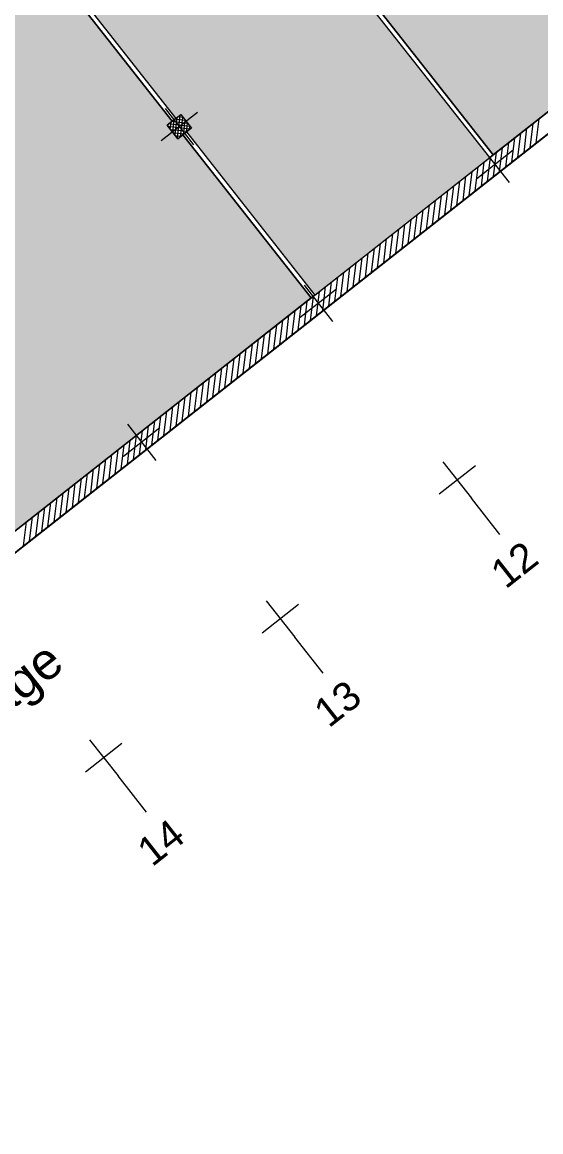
# Model space of a CAD drawing. Header units: metres. Extents: x 2540421 to 2540539, y 1181212 to 1181315.
# Drawn here: x 2540480.91 to 2540489.91, y 1181238.9 to 1181258.16 of the extents above; entities that cross this region are included whole.
import ezdxf

# ---------------------------------------------------------------- set-up
doc = ezdxf.new("R2010")
doc.units = ezdxf.units.M
doc.header["$LTSCALE"] = 5080
doc.layers.add('Axe batim.', color=7, linetype='Continuous')
for name, color, linetype, lineweight in [('CLOISONS', 7, 'Continuous', 20), ('HEIG-FLOOR', 10, 'Continuous', 20), ('HEIG-ROOM', 160, 'Continuous', 20), ('L_GENDE', 7, 'Continuous', 20), ('MURS_ET_PILIERS', 7, 'Continuous', 20), ('TRAME-MUR', 7, 'Continuous', 20), ('Z-contour', 7, 'Continuous', 20), ('Z-couleur', 7, 'Continuous', 20)]:
    doc.layers.add(name, color=color, linetype=linetype, lineweight=lineweight)
doc.styles.add('Helvetica (bold)', font='arial.ttf', dxfattribs={"height": 150})

msp = doc.modelspace()

# ---------------------------------------------------------------- hatches: boundary and pattern name
at = {"layer": 'Z-couleur', "linetype": 'Continuous', "lineweight": 0, "true_color": 0xffd1ff}
h = msp.add_hatch(color=7, dxfattribs=at)
h.dxf.hatch_style = 1
h.paths.add_polyline_path([(2540482.021, 1181264.954), (2540482.095, 1181264.86), (2540482.04, 1181264.817), (2540484.264, 1181261.986), (2540487.386, 1181264.44), (2540487.571, 1181264.204), (2540487.335, 1181264.018), (2540487.15, 1181264.254), (2540484.32, 1181262.03), (2540484.505, 1181261.794), (2540484.45, 1181261.751), (2540486.674, 1181258.92), (2540489.796, 1181261.373), (2540489.981, 1181261.138), (2540489.745, 1181260.952), (2540489.56, 1181261.188), (2540486.73, 1181258.963), (2540486.915, 1181258.728), (2540486.86, 1181258.684), (2540489.084, 1181255.854), (2540495.075, 1181260.563), (2540492.851, 1181263.393), (2540492.812, 1181263.362), (2540492.626, 1181263.598), (2540492.717, 1181263.669), (2540490.492, 1181266.5), (2540490.402, 1181266.428), (2540490.216, 1181266.664), (2540490.307, 1181266.735), (2540488.082, 1181269.566), (2540487.992, 1181269.495), (2540487.917, 1181269.589), (2540485.087, 1181267.364), (2540485.161, 1181267.27), (2540484.925, 1181267.085), (2540484.851, 1181267.179)])
h = msp.add_hatch(color=7, dxfattribs=at)
h.dxf.hatch_style = 1
h.paths.add_polyline_path([(2540478.954, 1181262.544), (2540479.029, 1181262.45), (2540478.942, 1181262.382), (2540481.167, 1181259.552), (2540481.253, 1181259.62), (2540481.439, 1181259.384), (2540481.352, 1181259.316), (2540483.577, 1181256.486), (2540483.663, 1181256.553), (2540483.849, 1181256.318), (2540483.762, 1181256.25), (2540485.987, 1181253.419), (2540489.022, 1181255.805), (2540486.797, 1181258.635), (2540486.679, 1181258.542), (2540486.494, 1181258.778), (2540486.612, 1181258.871), (2540484.387, 1181261.701), (2540484.269, 1181261.608), (2540484.084, 1181261.844), (2540484.202, 1181261.937), (2540481.977, 1181264.767), (2540481.859, 1181264.675), (2540481.785, 1181264.769)])
h = msp.add_hatch(color=7, dxfattribs=at)
h.dxf.hatch_style = 1
h.paths.add_polyline_path([(2540472.822, 1181257.724), (2540472.896, 1181257.63), (2540472.798, 1181257.553), (2540475.022, 1181254.722), (2540478.187, 1181257.21), (2540478.372, 1181256.974), (2540478.137, 1181256.788), (2540477.951, 1181257.024), (2540475.121, 1181254.8), (2540475.306, 1181254.564), (2540475.208, 1181254.487), (2540477.432, 1181251.656), (2540480.597, 1181254.143), (2540480.782, 1181253.908), (2540480.547, 1181253.722), (2540480.361, 1181253.958), (2540477.531, 1181251.733), (2540477.716, 1181251.498), (2540477.677, 1181251.467), (2540479.901, 1181248.636), (2540485.924, 1181253.37), (2540483.699, 1181256.2), (2540483.613, 1181256.132), (2540483.427, 1181256.368), (2540483.514, 1181256.436), (2540481.289, 1181259.266), (2540481.203, 1181259.198), (2540481.017, 1181259.434), (2540481.104, 1181259.502), (2540478.879, 1181262.333), (2540478.793, 1181262.265), (2540478.719, 1181262.359), (2540475.888, 1181260.134), (2540475.962, 1181260.04), (2540475.727, 1181259.855), (2540475.652, 1181259.949)])

# ---------------------------------------------------------------- linework, layer by layer
at = {"layer": 'Axe batim.', "color": 250, "linetype": 'Continuous', "lineweight": 0}
for p, q in [((2540483.953, 1181256.59), (2540483.324, 1181256.096)), ((2540483.391, 1181256.657), (2540483.885, 1181256.028)), ((2540488.867, 1181256.001), (2540489.361, 1181255.372)), ((2540489.429, 1181255.934), (2540488.8, 1181255.439)), ((2540486.363, 1181253.524), (2540485.734, 1181253.029)), ((2540485.801, 1181253.591), (2540486.295, 1181252.962)), ((2540482.735, 1181251.181), (2540483.229, 1181250.552)), ((2540483.296, 1181251.114), (2540482.667, 1181250.619)), ((2540488.773, 1181250.458), (2540488.144, 1181249.963)), ((2540488.211, 1181250.525), (2540488.705, 1181249.896)), ((2540485.145, 1181248.115), (2540485.639, 1181247.486)), ((2540485.706, 1181248.048), (2540485.077, 1181247.553)), ((2540482.64, 1181245.638), (2540482.011, 1181245.143)), ((2540482.078, 1181245.705), (2540482.573, 1181245.076))]:
    msp.add_line(p, q, dxfattribs=at)
at = {"layer": 'Axe batim.', "color": 0, "linetype": 'Continuous', "lineweight": 0}
for p, q in [((2540489.2, 1181249.267), (2540488.705, 1181249.896)), ((2540486.133, 1181246.857), (2540485.639, 1181247.486)), ((2540483.067, 1181244.447), (2540482.573, 1181245.076))]:
    msp.add_line(p, q, dxfattribs=at)
at = {"layer": 'CLOISONS', "linetype": 'Continuous', "lineweight": 0, "flags": 128}
for points in [[(2540481.321, 1181259.291), (2540481.352, 1181259.316), (2540483.577, 1181256.486), (2540483.514, 1181256.436), (2540481.289, 1181259.266), (2540481.352, 1181259.316)], [(2540486.86, 1181258.684), (2540489.084, 1181255.854), (2540489.022, 1181255.805), (2540486.797, 1181258.635), (2540486.86, 1181258.684)], [(2540483.731, 1181256.225), (2540483.762, 1181256.25), (2540485.987, 1181253.419), (2540485.924, 1181253.37), (2540483.699, 1181256.2), (2540483.762, 1181256.25)]]:
    msp.add_lwpolyline(points, dxfattribs=at)
at = {"layer": 'HEIG-FLOOR', "flags": 128}
msp.add_lwpolyline([(2540455.569, 1181229.13), (2540501.621, 1181265.326), (2540503.908, 1181262.417), (2540503.798, 1181262.331), (2540503.921, 1181262.173), (2540513.199, 1181269.465), (2540512.025, 1181270.959), (2540533.245, 1181287.637), (2540532.75, 1181288.266), (2540534.173, 1181289.385), (2540532.443, 1181291.586), (2540531.025, 1181293.391), (2540529.724, 1181295.046), (2540528.545, 1181294.119), (2540524.837, 1181298.836), (2540512.572, 1181289.196), (2540502.932, 1181301.461), (2540426.04, 1181241.026)], dxfattribs=at)
at = {"layer": 'HEIG-ROOM', "flags": 128}
msp.add_lwpolyline([(2540481.785, 1181264.769), (2540478.954, 1181262.544), (2540479.029, 1181262.45), (2540478.942, 1181262.382), (2540481.167, 1181259.552), (2540481.253, 1181259.62), (2540481.439, 1181259.384), (2540481.352, 1181259.316), (2540483.577, 1181256.486), (2540483.663, 1181256.553), (2540483.849, 1181256.318), (2540483.762, 1181256.25), (2540485.987, 1181253.419), (2540489.022, 1181255.805), (2540486.797, 1181258.635), (2540486.679, 1181258.542), (2540486.494, 1181258.778), (2540486.612, 1181258.871), (2540484.387, 1181261.701), (2540484.269, 1181261.608), (2540484.084, 1181261.844), (2540484.202, 1181261.937), (2540481.977, 1181264.767), (2540481.859, 1181264.675)], close=True, dxfattribs=at)
for points in [[(2540495.075, 1181260.563), (2540489.084, 1181255.854), (2540486.86, 1181258.684)], [(2540481.289, 1181259.266), (2540483.514, 1181256.436), (2540483.427, 1181256.368), (2540483.613, 1181256.132), (2540483.699, 1181256.2), (2540485.924, 1181253.37), (2540479.901, 1181248.636), (2540477.677, 1181251.467), (2540477.716, 1181251.498), (2540477.531, 1181251.733), (2540477.432, 1181251.656), (2540475.208, 1181254.487), (2540475.306, 1181254.564), (2540475.121, 1181254.8), (2540475.022, 1181254.722), (2540472.798, 1181257.553), (2540472.896, 1181257.63), (2540472.822, 1181257.724), (2540475.652, 1181259.949)]]:
    msp.add_lwpolyline(points, dxfattribs=at)
at = {"layer": 'MURS_ET_PILIERS', "color": 7, "linetype": 'Continuous', "lineweight": 20}
for p, q in [((2540461.543, 1181234.207), (2540501.169, 1181265.352)), ((2540473.994, 1181243.611), (2540498.524, 1181262.891)), ((2540492.223, 1181257.939), (2540470.76, 1181241.069)), ((2540483.427, 1181256.368), (2540483.663, 1181256.553)), ((2540483.663, 1181256.553), (2540483.849, 1181256.318)), ((2540483.613, 1181256.132), (2540483.427, 1181256.368)), ((2540483.427, 1181256.368), (2540483.427, 1181256.368)), ((2540483.849, 1181256.318), (2540483.613, 1181256.132))]:
    msp.add_line(p, q, dxfattribs=at)
at = {"layer": 'TRAME-MUR', "color": 7, "linetype": 'Continuous', "lineweight": 20}
for p, q in [((2540501.59, 1181265.301), (2540455.569, 1181229.13)), ((2540461.543, 1181234.207), (2540501.169, 1181265.352))]:
    msp.add_line(p, q, dxfattribs=at)
at = {"layer": 'TRAME-MUR', "linetype": 'Continuous', "lineweight": 0}
for p, q in [((2540483.605, 1181256.142), (2540483.654, 1181256.546)), ((2540483.439, 1181256.354), (2540483.442, 1181256.379)), ((2540483.824, 1181256.298), (2540483.447, 1181256.343)), ((2540483.827, 1181256.345), (2540483.455, 1181256.39)), ((2540483.48, 1181256.301), (2540483.495, 1181256.421)), ((2540483.785, 1181256.398), (2540483.508, 1181256.432)), ((2540483.522, 1181256.248), (2540483.548, 1181256.463)), ((2540483.744, 1181256.451), (2540483.561, 1181256.473)), ((2540483.564, 1181256.195), (2540483.601, 1181256.504)), ((2540483.702, 1181256.504), (2540483.614, 1181256.515)), ((2540483.656, 1181256.166), (2540483.697, 1181256.51)), ((2540483.709, 1181256.208), (2540483.739, 1181256.457)), ((2540483.762, 1181256.249), (2540483.78, 1181256.404)), ((2540483.815, 1181256.291), (2540483.822, 1181256.351)), ((2540489.725, 1181255.976), (2540489.775, 1181256.397)), ((2540489.831, 1181256.059), (2540489.881, 1181256.48)), ((2540483.771, 1181256.256), (2540483.489, 1181256.29)), ((2540483.718, 1181256.215), (2540483.53, 1181256.237)), ((2540483.665, 1181256.173), (2540483.572, 1181256.184)), ((2540489.407, 1181255.726), (2540489.458, 1181256.147)), ((2540489.513, 1181255.809), (2540489.563, 1181256.23)), ((2540489.619, 1181255.892), (2540489.669, 1181256.314)), ((2540489.195, 1181255.559), (2540489.246, 1181255.981)), ((2540489.301, 1181255.643), (2540489.352, 1181256.064)), ((2540488.983, 1181255.393), (2540489.034, 1181255.814)), ((2540489.089, 1181255.476), (2540489.14, 1181255.898)), ((2540488.666, 1181255.143), (2540488.716, 1181255.565)), ((2540488.772, 1181255.227), (2540488.822, 1181255.648)), ((2540488.878, 1181255.31), (2540488.928, 1181255.731)), ((2540488.454, 1181254.977), (2540488.504, 1181255.398)), ((2540488.56, 1181255.06), (2540488.61, 1181255.481)), ((2540488.242, 1181254.81), (2540488.293, 1181255.232)), ((2540488.348, 1181254.894), (2540488.399, 1181255.315)), ((2540488.03, 1181254.644), (2540488.081, 1181255.065)), ((2540488.136, 1181254.727), (2540488.187, 1181255.148)), ((2540487.713, 1181254.394), (2540487.763, 1181254.815)), ((2540487.818, 1181254.477), (2540487.869, 1181254.899)), ((2540487.924, 1181254.561), (2540487.975, 1181254.982)), ((2540487.501, 1181254.228), (2540487.551, 1181254.649)), ((2540487.607, 1181254.311), (2540487.657, 1181254.732)), ((2540487.289, 1181254.061), (2540487.339, 1181254.482)), ((2540487.395, 1181254.144), (2540487.445, 1181254.566)), ((2540486.971, 1181253.811), (2540487.022, 1181254.233)), ((2540487.077, 1181253.895), (2540487.128, 1181254.316)), ((2540487.183, 1181253.978), (2540487.234, 1181254.399)), ((2540486.759, 1181253.645), (2540486.81, 1181254.066)), ((2540486.865, 1181253.728), (2540486.916, 1181254.149)), ((2540486.548, 1181253.478), (2540486.598, 1181253.9)), ((2540486.654, 1181253.562), (2540486.704, 1181253.983)), ((2540486.23, 1181253.229), (2540486.28, 1181253.65)), ((2540486.336, 1181253.312), (2540486.386, 1181253.733)), ((2540486.442, 1181253.395), (2540486.492, 1181253.816)), ((2540486.018, 1181253.062), (2540486.069, 1181253.484)), ((2540486.124, 1181253.146), (2540486.174, 1181253.567)), ((2540485.806, 1181252.896), (2540485.857, 1181253.317)), ((2540485.912, 1181252.979), (2540485.963, 1181253.4)), ((2540485.489, 1181252.646), (2540485.539, 1181253.067)), ((2540485.594, 1181252.729), (2540485.645, 1181253.151)), ((2540485.7, 1181252.813), (2540485.751, 1181253.234)), ((2540485.277, 1181252.48), (2540485.327, 1181252.901)), ((2540485.383, 1181252.563), (2540485.433, 1181252.984)), ((2540485.065, 1181252.313), (2540485.115, 1181252.734)), ((2540485.171, 1181252.396), (2540485.221, 1181252.818)), ((2540484.747, 1181252.063), (2540484.798, 1181252.485)), ((2540484.853, 1181252.147), (2540484.904, 1181252.568)), ((2540484.959, 1181252.23), (2540485.009, 1181252.651)), ((2540484.535, 1181251.897), (2540484.586, 1181252.318)), ((2540484.641, 1181251.98), (2540484.692, 1181252.401)), ((2540484.324, 1181251.73), (2540484.374, 1181252.152)), ((2540484.429, 1181251.814), (2540484.48, 1181252.235)), ((2540484.112, 1181251.564), (2540484.162, 1181251.985)), ((2540484.218, 1181251.647), (2540484.268, 1181252.068)), ((2540483.794, 1181251.314), (2540483.845, 1181251.735)), ((2540483.9, 1181251.397), (2540483.95, 1181251.819)), ((2540484.006, 1181251.481), (2540484.056, 1181251.902)), ((2540483.582, 1181251.148), (2540483.633, 1181251.569)), ((2540483.688, 1181251.231), (2540483.739, 1181251.652)), ((2540483.37, 1181250.981), (2540483.421, 1181251.403)), ((2540483.476, 1181251.065), (2540483.527, 1181251.486)), ((2540483.053, 1181250.732), (2540483.103, 1181251.153)), ((2540483.159, 1181250.815), (2540483.209, 1181251.236)), ((2540483.265, 1181250.898), (2540483.315, 1181251.319)), ((2540482.841, 1181250.565), (2540482.891, 1181250.986)), ((2540482.947, 1181250.648), (2540482.997, 1181251.07)), ((2540482.629, 1181250.399), (2540482.68, 1181250.82)), ((2540482.735, 1181250.482), (2540482.785, 1181250.903)), ((2540482.311, 1181250.149), (2540482.362, 1181250.57)), ((2540482.417, 1181250.232), (2540482.468, 1181250.653)), ((2540482.523, 1181250.315), (2540482.574, 1181250.737)), ((2540482.1, 1181249.982), (2540482.15, 1181250.404)), ((2540482.205, 1181250.066), (2540482.256, 1181250.487)), ((2540481.888, 1181249.816), (2540481.938, 1181250.237)), ((2540481.994, 1181249.899), (2540482.044, 1181250.32)), ((2540481.57, 1181249.566), (2540481.62, 1181249.987)), ((2540481.676, 1181249.649), (2540481.726, 1181250.071)), ((2540481.782, 1181249.733), (2540481.832, 1181250.154)), ((2540481.358, 1181249.4), (2540481.409, 1181249.821)), ((2540481.464, 1181249.483), (2540481.515, 1181249.904)), ((2540481.146, 1181249.233), (2540481.197, 1181249.654)), ((2540481.252, 1181249.316), (2540481.303, 1181249.738)), ((2540480.935, 1181249.067), (2540480.985, 1181249.488)), ((2540481.04, 1181249.15), (2540481.091, 1181249.571))]:
    msp.add_line(p, q, dxfattribs=at)
at = {"layer": 'Z-contour', "color": 7, "linetype": 'Continuous', "lineweight": 0, "true_color": 0xffd1ff, "flags": 128}
for points in [[(2540486.86, 1181258.684), (2540489.084, 1181255.854), (2540495.075, 1181260.563)], [(2540479.901, 1181248.636), (2540485.924, 1181253.37), (2540483.699, 1181256.2), (2540483.613, 1181256.132), (2540483.427, 1181256.368), (2540483.514, 1181256.436), (2540481.289, 1181259.266)], [(2540481.352, 1181259.316), (2540483.577, 1181256.486), (2540483.663, 1181256.553), (2540483.849, 1181256.318), (2540483.762, 1181256.25), (2540485.987, 1181253.419), (2540489.022, 1181255.805), (2540486.797, 1181258.635)]]:
    msp.add_lwpolyline(points, dxfattribs=at)

# ---------------------------------------------------------------- texts
at = {"layer": 'Axe batim.', "color": 0, "linetype": 'Continuous', "lineweight": 0, "style": 'Helvetica (bold)'}
for s, p in [('12', (2540489.297, 1181248.307)), ('13', (2540486.23, 1181245.897)), ('14', (2540483.164, 1181243.487))]:
    msp.add_text(s, height=0.5, rotation=38.1665, dxfattribs=at).set_placement(p)
at = {"layer": 'L_GENDE', "color": 7, "linetype": 'Continuous', "lineweight": 0, "style": 'Helvetica (bold)'}
msp.add_text('Brassage', height=0.6326, rotation=38.1665, dxfattribs=at).set_placement((2540478.742, 1181244.652))

doc.saveas('drawing.dxf')
